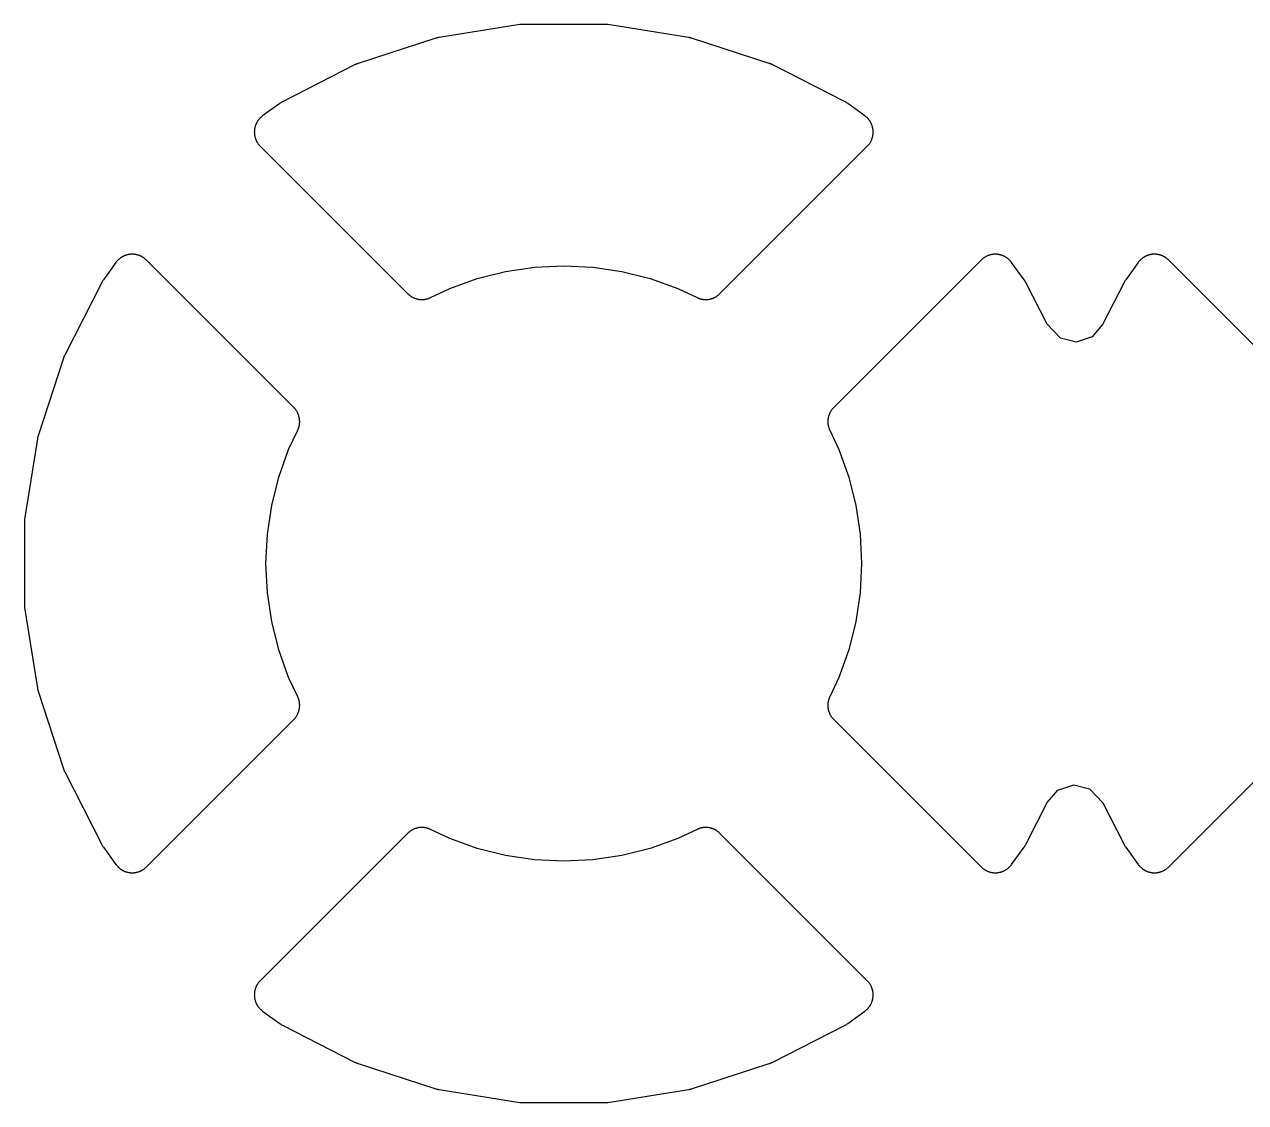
# Model space of a CAD drawing. Header units: metres. Extents: x 46.2 to 140.4, y -137.6 to -43.4.
# Drawn here: x 55.524 to 58.558, y -101.96 to -99.28 of the extents above; entities that cross this region are included whole.
import ezdxf

# ---------------------------------------------------------------- set-up
doc = ezdxf.new("R2010")
doc.units = ezdxf.units.M

msp = doc.modelspace()

# ---------------------------------------------------------------- linework, layer by layer
for points in [[(56.6488, -99.9119), (56.7192, -99.8943), (56.7911, -99.8836), (56.8636, -99.8801), (56.9361, -99.8836), (57.008, -99.8943), (57.0784, -99.9119), (57.1468, -99.9364), (57.1948, -99.9591), (57.1958, -99.9596), (57.1968, -99.96), (57.1978, -99.9604), (57.1989, -99.9608), (57.1999, -99.9612), (57.2009, -99.9615), (57.202, -99.9618), (57.2031, -99.9621), (57.2041, -99.9624), (57.2052, -99.9627), (57.2063, -99.9629), (57.2074, -99.9631), (57.2085, -99.9633), (57.2096, -99.9635), (57.2106, -99.9636), (57.2117, -99.9637), (57.2128, -99.9638), (57.2139, -99.9638), (57.2151, -99.9639), (57.2162, -99.9639), (57.2174, -99.9639), (57.2186, -99.9638), (57.2198, -99.9638), (57.2211, -99.9637), (57.2223, -99.9635), (57.2235, -99.9634), (57.2247, -99.9632), (57.2259, -99.9629), (57.2271, -99.9627), (57.2283, -99.9624), (57.2295, -99.9621), (57.2307, -99.9617), (57.2318, -99.9614), (57.233, -99.961), (57.2342, -99.9605), (57.2353, -99.9601), (57.2364, -99.9596), (57.2375, -99.9591), (57.2386, -99.9586), (57.2397, -99.958), (57.2408, -99.9574), (57.2419, -99.9568), (57.2429, -99.9561), (57.2439, -99.9555), (57.2449, -99.9548), (57.2459, -99.9541), (57.2469, -99.9533), (57.2479, -99.9525), (57.2488, -99.9518), (57.2497, -99.9509), (57.2506, -99.9501), (57.2515, -99.9492), (57.6177, -99.583), (57.6186, -99.5822), (57.6194, -99.5813), (57.6202, -99.5803), (57.621, -99.5794), (57.6218, -99.5784), (57.6225, -99.5775), (57.6232, -99.5765), (57.6239, -99.5755), (57.6246, -99.5744), (57.6253, -99.5734), (57.6259, -99.5723), (57.6265, -99.5713), (57.627, -99.5702), (57.6276, -99.5691), (57.6281, -99.5679), (57.6286, -99.5668), (57.629, -99.5657), (57.6294, -99.5645), (57.6298, -99.5634), (57.6302, -99.5622), (57.6306, -99.561), (57.6309, -99.5598), (57.6312, -99.5586), (57.6314, -99.5574), (57.6316, -99.5562), (57.6318, -99.555), (57.632, -99.5538), (57.6321, -99.5526), (57.6322, -99.5514), (57.6323, -99.5501), (57.6324, -99.5489), (57.6324, -99.5477), (57.6324, -99.5477), (57.6324, -99.5465), (57.6323, -99.5453), (57.6322, -99.5442), (57.6321, -99.543), (57.632, -99.5418), (57.6319, -99.5406), (57.6317, -99.5395), (57.6315, -99.5383), (57.6312, -99.5372), (57.631, -99.536), (57.6307, -99.5349), (57.6304, -99.5337), (57.63, -99.5326), (57.6297, -99.5315), (57.6293, -99.5304), (57.6289, -99.5293), (57.6284, -99.5282), (57.6279, -99.5271), (57.6274, -99.526), (57.6269, -99.525), (57.6264, -99.5239), (57.6258, -99.5229), (57.6252, -99.5219), (57.6246, -99.5209), (57.6239, -99.5199), (57.6233, -99.5189), (57.6226, -99.518), (57.6219, -99.517), (57.6211, -99.5161), (57.6204, -99.5152), (57.6196, -99.5143), (57.6188, -99.5135), (57.618, -99.5126), (57.6172, -99.5118), (57.6163, -99.511), (57.6154, -99.5102), (57.6145, -99.5094), (57.6136, -99.5087), (57.6127, -99.5079), (57.6118, -99.5072), (57.5691, -99.4762), (57.568, -99.4755), (57.5669, -99.4748), (57.5658, -99.4741), (57.5647, -99.4734), (57.5636, -99.4727), (57.5624, -99.4721), (57.5624, -99.4721), (57.5624, -99.4721), (57.5624, -99.4721), (57.5624, -99.4721), (57.3815, -99.38), (57.3806, -99.3795), (57.3797, -99.3791), (57.3785, -99.3786), (57.3773, -99.3781), (57.3761, -99.3776), (57.3752, -99.3773), (57.3742, -99.377), (57.1811, -99.3142), (57.1802, -99.3139), (57.1793, -99.3136), (57.178, -99.3133), (57.1767, -99.313), (57.1754, -99.3127), (57.1745, -99.3125), (57.1735, -99.3124), (56.973, -99.2806), (56.972, -99.2805), (56.971, -99.2803), (56.9697, -99.2802), (56.9684, -99.2801), (56.9671, -99.28), (56.9661, -99.28), (56.9651, -99.28), (56.7621, -99.28), (56.7611, -99.28), (56.7601, -99.28), (56.7588, -99.2801), (56.7575, -99.2802), (56.7562, -99.2803), (56.7552, -99.2805), (56.7543, -99.2806), (56.5537, -99.3124), (56.5527, -99.3125), (56.5518, -99.3127), (56.5505, -99.313), (56.5492, -99.3133), (56.548, -99.3136), (56.547, -99.3139), (56.5461, -99.3142), (56.353, -99.377), (56.352, -99.3773), (56.3511, -99.3776), (56.3499, -99.3781), (56.3487, -99.3786), (56.3475, -99.3791), (56.3466, -99.3795), (56.3457, -99.38), (56.1648, -99.4721), (56.1636, -99.4728), (56.1625, -99.4734), (56.1614, -99.4741), (56.1603, -99.4748), (56.1592, -99.4755), (56.1581, -99.4762), (56.1155, -99.5072), (56.1145, -99.5079), (56.1136, -99.5087), (56.1127, -99.5094), (56.1118, -99.5102), (56.1109, -99.511), (56.11, -99.5118), (56.1092, -99.5126), (56.1084, -99.5135), (56.1076, -99.5143), (56.1068, -99.5152), (56.1061, -99.5161), (56.1053, -99.517), (56.1046, -99.518), (56.1039, -99.5189), (56.1033, -99.5199), (56.1026, -99.5209), (56.102, -99.5219), (56.1014, -99.5229), (56.1008, -99.5239), (56.1003, -99.525), (56.0998, -99.526), (56.0993, -99.5271), (56.0988, -99.5282), (56.0984, -99.5293), (56.0979, -99.5304), (56.0975, -99.5315), (56.0972, -99.5326), (56.0968, -99.5337), (56.0965, -99.5349), (56.0962, -99.536), (56.096, -99.5372), (56.0957, -99.5383), (56.0955, -99.5395), (56.0953, -99.5406), (56.0952, -99.5418), (56.0951, -99.543), (56.095, -99.5442), (56.0949, -99.5453), (56.0949, -99.5465), (56.0948, -99.5477), (56.0949, -99.5489), (56.0949, -99.5501), (56.095, -99.5514), (56.0951, -99.5526), (56.0952, -99.5538), (56.0954, -99.555), (56.0956, -99.5562), (56.0958, -99.5574), (56.0961, -99.5586), (56.0963, -99.5598), (56.0967, -99.561), (56.097, -99.5622), (56.0974, -99.5634), (56.0978, -99.5645), (56.0982, -99.5657), (56.0986, -99.5668), (56.0991, -99.5679), (56.0996, -99.5691), (56.1002, -99.5702), (56.1007, -99.5713), (56.1013, -99.5723), (56.102, -99.5734), (56.1026, -99.5744), (56.1033, -99.5755), (56.104, -99.5765), (56.1047, -99.5775), (56.1054, -99.5784), (56.1062, -99.5794), (56.107, -99.5803), (56.1078, -99.5813), (56.1086, -99.5822), (56.1095, -99.583), (56.4757, -99.9492), (56.4766, -99.9501), (56.4775, -99.9509), (56.4784, -99.9518), (56.4793, -99.9525), (56.4803, -99.9533), (56.4813, -99.9541), (56.4823, -99.9548), (56.4833, -99.9555), (56.4843, -99.9561), (56.4853, -99.9568), (56.4864, -99.9574), (56.4875, -99.958), (56.4886, -99.9586), (56.4897, -99.9591), (56.4908, -99.9596), (56.4919, -99.9601), (56.4931, -99.9605), (56.4942, -99.961), (56.4954, -99.9614), (56.4965, -99.9617), (56.4977, -99.9621), (56.4989, -99.9624), (56.5001, -99.9627), (56.5013, -99.9629), (56.5025, -99.9632), (56.5037, -99.9634), (56.5049, -99.9635), (56.5062, -99.9637), (56.5074, -99.9638), (56.5086, -99.9638), (56.5098, -99.9639), (56.5111, -99.9639), (56.5122, -99.9639), (56.5133, -99.9638), (56.5144, -99.9638), (56.5155, -99.9637), (56.5166, -99.9636), (56.5177, -99.9635), (56.5188, -99.9633), (56.5198, -99.9631), (56.5209, -99.9629), (56.522, -99.9627), (56.5231, -99.9624), (56.5242, -99.9621), (56.5252, -99.9618), (56.5263, -99.9615), (56.5273, -99.9612), (56.5284, -99.9608), (56.5294, -99.9604), (56.5304, -99.96), (56.5314, -99.9596), (56.5324, -99.9591), (56.5804, -99.9364), (56.6488, -99.9119)], [(55.7157, -99.9212), (55.7157, -99.9212), (55.6236, -100.1021), (55.6231, -100.103), (55.6227, -100.1039), (55.6222, -100.1051), (55.6217, -100.1063), (55.6212, -100.1075), (55.6209, -100.1084), (55.6206, -100.1094), (55.5578, -100.3025), (55.5575, -100.3034), (55.5572, -100.3044), (55.5569, -100.3056), (55.5566, -100.3069), (55.5563, -100.3082), (55.5561, -100.3091), (55.556, -100.3101), (55.5242, -100.5106), (55.5241, -100.5116), (55.524, -100.5126), (55.5238, -100.5139), (55.5237, -100.5152), (55.5236, -100.5165), (55.5236, -100.5175), (55.5236, -100.5185), (55.5236, -100.7215), (55.5236, -100.7225), (55.5236, -100.7235), (55.5237, -100.7248), (55.5238, -100.7261), (55.524, -100.7274), (55.5241, -100.7284), (55.5242, -100.7294), (55.556, -100.9299), (55.5561, -100.9309), (55.5563, -100.9318), (55.5566, -100.9331), (55.5569, -100.9344), (55.5572, -100.9356), (55.5575, -100.9366), (55.5578, -100.9375), (55.6206, -101.1306), (55.6209, -101.1316), (55.6212, -101.1325), (55.6217, -101.1337), (55.6222, -101.1349), (55.6227, -101.1361), (55.6231, -101.137), (55.6236, -101.1379), (55.7157, -101.3188), (55.7164, -101.32), (55.717, -101.3211), (55.7177, -101.3222), (55.7184, -101.3233), (55.7191, -101.3244), (55.7198, -101.3255), (55.7508, -101.3682), (55.7515, -101.3691), (55.7523, -101.37), (55.753, -101.3709), (55.7538, -101.3718), (55.7546, -101.3727), (55.7554, -101.3736), (55.7562, -101.3744), (55.7571, -101.3752), (55.7579, -101.376), (55.7588, -101.3768), (55.7597, -101.3775), (55.7606, -101.3783), (55.7616, -101.379), (55.7625, -101.3797), (55.7635, -101.3803), (55.7645, -101.381), (55.7655, -101.3816), (55.7665, -101.3822), (55.7675, -101.3828), (55.7686, -101.3833), (55.7696, -101.3838), (55.7707, -101.3843), (55.7718, -101.3848), (55.7729, -101.3853), (55.774, -101.3857), (55.7751, -101.3861), (55.7762, -101.3864), (55.7773, -101.3868), (55.7785, -101.3871), (55.7796, -101.3874), (55.7808, -101.3876), (55.7819, -101.3879), (55.7831, -101.3881), (55.7842, -101.3883), (55.7854, -101.3884), (55.7866, -101.3885), (55.7878, -101.3886), (55.7889, -101.3887), (55.7901, -101.3887), (55.7913, -101.3888), (55.7913, -101.3888), (55.7925, -101.3887), (55.7937, -101.3887), (55.795, -101.3886), (55.7962, -101.3885), (55.7974, -101.3884), (55.7986, -101.3882), (55.7998, -101.388), (55.801, -101.3878), (55.8022, -101.3875), (55.8034, -101.3873), (55.8046, -101.387), (55.8058, -101.3866), (55.807, -101.3862), (55.8081, -101.3858), (55.8093, -101.3854), (55.8104, -101.385), (55.8116, -101.3845), (55.8127, -101.384), (55.8138, -101.3834), (55.8149, -101.3829), (55.8159, -101.3823), (55.817, -101.3816), (55.818, -101.381), (55.8191, -101.3803), (55.8201, -101.3796), (55.8211, -101.3789), (55.8221, -101.3782), (55.823, -101.3774), (55.8239, -101.3766), (55.8249, -101.3758), (55.8258, -101.375), (55.8266, -101.3741), (56.1929, -101.0079), (56.1937, -101.007), (56.1945, -101.0061), (56.1954, -101.0052), (56.1961, -101.0043), (56.1969, -101.0033), (56.1977, -101.0023), (56.1984, -101.0013), (56.1991, -101.0003), (56.1997, -100.9993), (56.2004, -100.9983), (56.201, -100.9972), (56.2016, -100.9961), (56.2022, -100.995), (56.2027, -100.9939), (56.2032, -100.9928), (56.2037, -100.9917), (56.2041, -100.9905), (56.2046, -100.9894), (56.205, -100.9882), (56.2053, -100.9871), (56.2057, -100.9859), (56.206, -100.9847), (56.2063, -100.9835), (56.2065, -100.9823), (56.2068, -100.9811), (56.207, -100.9799), (56.2071, -100.9787), (56.2073, -100.9775), (56.2074, -100.9762), (56.2074, -100.975), (56.2075, -100.9738), (56.2075, -100.9726), (56.2075, -100.9714), (56.2074, -100.9703), (56.2074, -100.9692), (56.2073, -100.9681), (56.2072, -100.967), (56.2071, -100.9659), (56.2069, -100.9649), (56.2067, -100.9638), (56.2065, -100.9627), (56.2063, -100.9616), (56.206, -100.9605), (56.2058, -100.9595), (56.2055, -100.9584), (56.2051, -100.9573), (56.2048, -100.9563), (56.2044, -100.9552), (56.204, -100.9542), (56.2036, -100.9532), (56.2032, -100.9522), (56.2027, -100.9512), (56.18, -100.9032), (56.1555, -100.8348), (56.1379, -100.7644), (56.1272, -100.6925), (56.1237, -100.62), (56.1272, -100.5475), (56.1379, -100.4756), (56.1555, -100.4052), (56.18, -100.3368), (56.2027, -100.2888), (56.2033, -100.2876), (56.2038, -100.2863), (56.2043, -100.285), (56.2048, -100.2837), (56.2052, -100.2824), (56.2056, -100.2811), (56.2059, -100.28), (56.2062, -100.2789), (56.2064, -100.2779), (56.2066, -100.2768), (56.2068, -100.2757), (56.207, -100.2743), (56.2072, -100.273), (56.2073, -100.2716), (56.2074, -100.2702), (56.2075, -100.2688), (56.2075, -100.2674), (56.2075, -100.2662), (56.2074, -100.265), (56.2074, -100.2638), (56.2073, -100.2625), (56.2071, -100.2613), (56.207, -100.2601), (56.2068, -100.2589), (56.2065, -100.2577), (56.2063, -100.2565), (56.206, -100.2553), (56.2057, -100.2541), (56.2053, -100.2529), (56.205, -100.2518), (56.2046, -100.2506), (56.2041, -100.2495), (56.2037, -100.2483), (56.2032, -100.2472), (56.2027, -100.2461), (56.2022, -100.245), (56.2016, -100.2439), (56.201, -100.2428), (56.2004, -100.2417), (56.1997, -100.2407), (56.1991, -100.2397), (56.1984, -100.2387), (56.1977, -100.2377), (56.1969, -100.2367), (56.1961, -100.2357), (56.1954, -100.2348), (56.1945, -100.2339), (56.1937, -100.233), (56.1929, -100.2321), (55.8266, -99.8659), (55.8258, -99.865), (55.8249, -99.8642), (55.8239, -99.8634), (55.823, -99.8626), (55.8221, -99.8618), (55.8211, -99.8611), (55.8201, -99.8604), (55.8191, -99.8597), (55.818, -99.859), (55.817, -99.8584), (55.8159, -99.8577), (55.8149, -99.8571), (55.8138, -99.8566), (55.8127, -99.856), (55.8116, -99.8555), (55.8104, -99.855), (55.8093, -99.8546), (55.8081, -99.8542), (55.807, -99.8538), (55.8058, -99.8534), (55.8046, -99.853), (55.8034, -99.8527), (55.8022, -99.8525), (55.801, -99.8522), (55.7998, -99.852), (55.7986, -99.8518), (55.7974, -99.8516), (55.7962, -99.8515), (55.795, -99.8514), (55.7937, -99.8513), (55.7925, -99.8513), (55.7913, -99.8512), (55.7901, -99.8513), (55.7888, -99.8513), (55.7876, -99.8514), (55.7864, -99.8515), (55.7852, -99.8516), (55.784, -99.8518), (55.7827, -99.852), (55.7815, -99.8522), (55.7803, -99.8525), (55.7791, -99.8527), (55.778, -99.853), (55.7768, -99.8534), (55.7756, -99.8538), (55.7744, -99.8542), (55.7733, -99.8546), (55.7722, -99.855), (55.771, -99.8555), (55.7699, -99.856), (55.7688, -99.8566), (55.7677, -99.8571), (55.7666, -99.8577), (55.7656, -99.8584), (55.7645, -99.859), (55.7635, -99.8597), (55.7625, -99.8604), (55.7615, -99.8611), (55.7605, -99.8618), (55.7596, -99.8626), (55.7586, -99.8634), (55.7577, -99.8642), (55.7568, -99.865), (55.7559, -99.8659), (55.7551, -99.8668), (55.7542, -99.8677), (55.7534, -99.8686), (55.7526, -99.8695), (55.7519, -99.8705), (55.7511, -99.8715), (55.7508, -99.8718), (55.7508, -99.8718), (55.7198, -99.9145), (55.7191, -99.9156), (55.7184, -99.9167), (55.7177, -99.9178), (55.717, -99.9189), (55.7164, -99.92), (55.7157, -99.9212), (55.7157, -99.9212)], [(58.7329, -100.2321), (58.3666, -99.8659), (58.3658, -99.865), (58.3649, -99.8642), (58.3639, -99.8634), (58.363, -99.8626), (58.3621, -99.8618), (58.3611, -99.8611), (58.3601, -99.8604), (58.3591, -99.8597), (58.358, -99.859), (58.357, -99.8584), (58.3559, -99.8577), (58.3549, -99.8571), (58.3538, -99.8566), (58.3527, -99.856), (58.3516, -99.8555), (58.3504, -99.855), (58.3493, -99.8546), (58.3481, -99.8542), (58.347, -99.8538), (58.3458, -99.8534), (58.3446, -99.853), (58.3434, -99.8527), (58.3422, -99.8525), (58.341, -99.8522), (58.3398, -99.852), (58.3386, -99.8518), (58.3374, -99.8516), (58.3362, -99.8515), (58.335, -99.8514), (58.3337, -99.8513), (58.3325, -99.8513), (58.3313, -99.8512), (58.3301, -99.8513), (58.3288, -99.8513), (58.3276, -99.8514), (58.3264, -99.8515), (58.3252, -99.8516), (58.324, -99.8518), (58.3227, -99.852), (58.3215, -99.8522), (58.3203, -99.8525), (58.3191, -99.8527), (58.318, -99.853), (58.3168, -99.8534), (58.3156, -99.8538), (58.3144, -99.8542), (58.3133, -99.8546), (58.3122, -99.855), (58.311, -99.8555), (58.3099, -99.856), (58.3088, -99.8566), (58.3077, -99.8571), (58.3066, -99.8577), (58.3056, -99.8584), (58.3045, -99.859), (58.3035, -99.8597), (58.3025, -99.8604), (58.3015, -99.8611), (58.3005, -99.8618), (58.2996, -99.8626), (58.2986, -99.8634), (58.2977, -99.8642), (58.2968, -99.865), (58.2959, -99.8659), (58.2951, -99.8668), (58.2942, -99.8677), (58.2934, -99.8686), (58.2926, -99.8695), (58.2919, -99.8705), (58.2911, -99.8715), (58.2908, -99.8718), (58.2908, -99.8718), (58.2598, -99.9145), (58.2591, -99.9156), (58.2584, -99.9167), (58.2577, -99.9178), (58.257, -99.9189), (58.2564, -99.92), (58.2557, -99.9212), (58.2557, -99.9212), (58.2557, -99.9212), (58.2023, -100.0261), (58.1761, -100.0563), (58.1367, -100.0697), (58.0974, -100.06), (58.0644, -100.0251), (58.0115, -99.9212), (58.0109, -99.92), (58.0102, -99.9189), (58.0095, -99.9178), (58.0088, -99.9167), (58.0081, -99.9156), (58.0074, -99.9145), (57.9764, -99.8718), (57.9757, -99.8709), (57.9749, -99.87), (57.9742, -99.8691), (57.9734, -99.8682), (57.9726, -99.8673), (57.9718, -99.8664), (57.971, -99.8656), (57.9701, -99.8648), (57.9693, -99.864), (57.9684, -99.8632), (57.9675, -99.8625), (57.9666, -99.8617), (57.9656, -99.861), (57.9647, -99.8603), (57.9637, -99.8597), (57.9627, -99.859), (57.9617, -99.8584), (57.9607, -99.8578), (57.9597, -99.8572), (57.9586, -99.8567), (57.9576, -99.8562), (57.9565, -99.8557), (57.9554, -99.8552), (57.9543, -99.8547), (57.9532, -99.8543), (57.9521, -99.8539), (57.951, -99.8536), (57.9499, -99.8532), (57.9487, -99.8529), (57.9476, -99.8526), (57.9464, -99.8524), (57.9453, -99.8521), (57.9441, -99.8519), (57.943, -99.8517), (57.9418, -99.8516), (57.9406, -99.8515), (57.9395, -99.8514), (57.9383, -99.8513), (57.9371, -99.8513), (57.9359, -99.8512), (57.9359, -99.8512), (57.9347, -99.8513), (57.9335, -99.8513), (57.9322, -99.8514), (57.931, -99.8515), (57.9298, -99.8516), (57.9286, -99.8518), (57.9274, -99.852), (57.9262, -99.8522), (57.925, -99.8525), (57.9238, -99.8527), (57.9226, -99.853), (57.9214, -99.8534), (57.9202, -99.8538), (57.9191, -99.8542), (57.9179, -99.8546), (57.9168, -99.855), (57.9157, -99.8555), (57.9145, -99.856), (57.9134, -99.8566), (57.9123, -99.8571), (57.9113, -99.8577), (57.9102, -99.8584), (57.9092, -99.859), (57.9081, -99.8597), (57.9071, -99.8604), (57.9061, -99.8611), (57.9052, -99.8618), (57.9042, -99.8626), (57.9033, -99.8634), (57.9023, -99.8642), (57.9014, -99.865), (57.9006, -99.8659), (57.5344, -100.2321), (57.5335, -100.233), (57.5327, -100.2339), (57.5318, -100.2348), (57.5311, -100.2357), (57.5303, -100.2367), (57.5295, -100.2377), (57.5288, -100.2387), (57.5281, -100.2397), (57.5275, -100.2407), (57.5268, -100.2417), (57.5262, -100.2428), (57.5256, -100.2439), (57.525, -100.245), (57.5245, -100.2461), (57.524, -100.2472), (57.5235, -100.2483), (57.5231, -100.2495), (57.5226, -100.2506), (57.5222, -100.2518), (57.5219, -100.2529), (57.5215, -100.2541), (57.5212, -100.2553), (57.5209, -100.2565), (57.5207, -100.2577), (57.5204, -100.2589), (57.5203, -100.2601), (57.5201, -100.2613), (57.52, -100.2625), (57.5198, -100.2638), (57.5198, -100.265), (57.5197, -100.2662), (57.5197, -100.2674), (57.5197, -100.2686), (57.5198, -100.2697), (57.5198, -100.2708), (57.5199, -100.2719), (57.52, -100.273), (57.5201, -100.2741), (57.5203, -100.2751), (57.5205, -100.2762), (57.5207, -100.2773), (57.5209, -100.2784), (57.5212, -100.2795), (57.5215, -100.2805), (57.5218, -100.2816), (57.5221, -100.2827), (57.5224, -100.2837), (57.5228, -100.2848), (57.5232, -100.2858), (57.5236, -100.2868), (57.524, -100.2878), (57.5245, -100.2888), (57.5472, -100.3368), (57.5717, -100.4052), (57.5893, -100.4756), (57.6, -100.5475), (57.6035, -100.62), (57.6, -100.6925), (57.5893, -100.7644), (57.5717, -100.8348), (57.5472, -100.9032)], [(57.5472, -100.9032), (57.5245, -100.9512), (57.524, -100.9522), (57.5236, -100.9532), (57.5232, -100.9542), (57.5228, -100.9552), (57.5224, -100.9563), (57.5221, -100.9573), (57.5218, -100.9584), (57.5215, -100.9595), (57.5212, -100.9605), (57.5209, -100.9616), (57.5207, -100.9627), (57.5205, -100.9638), (57.5203, -100.9649), (57.5201, -100.9659), (57.52, -100.967), (57.5199, -100.9681), (57.5198, -100.9692), (57.5198, -100.9703), (57.5197, -100.9714), (57.5197, -100.9726), (57.5197, -100.9738), (57.5198, -100.975), (57.5198, -100.9762), (57.52, -100.9775), (57.5201, -100.9787), (57.5203, -100.9799), (57.5204, -100.9811), (57.5207, -100.9823), (57.5209, -100.9835), (57.5212, -100.9847), (57.5215, -100.9859), (57.5219, -100.9871), (57.5222, -100.9882), (57.5226, -100.9894), (57.5231, -100.9905), (57.5235, -100.9917), (57.524, -100.9928), (57.5245, -100.9939), (57.525, -100.995), (57.5256, -100.9961), (57.5262, -100.9972), (57.5268, -100.9983), (57.5275, -100.9993), (57.5281, -101.0003), (57.5288, -101.0013), (57.5295, -101.0023), (57.5303, -101.0033), (57.5311, -101.0043), (57.5318, -101.0052), (57.5327, -101.0061), (57.5335, -101.007), (57.5344, -101.0079), (57.9006, -101.3741), (57.9014, -101.375), (57.9023, -101.3758), (57.9033, -101.3766), (57.9042, -101.3774), (57.9052, -101.3782), (57.9061, -101.3789), (57.9071, -101.3796), (57.9081, -101.3803), (57.9092, -101.381), (57.9102, -101.3816), (57.9113, -101.3823), (57.9123, -101.3829), (57.9134, -101.3834), (57.9145, -101.384), (57.9157, -101.3845), (57.9168, -101.385), (57.9179, -101.3854), (57.9191, -101.3858), (57.9202, -101.3862), (57.9214, -101.3866), (57.9226, -101.387), (57.9238, -101.3873), (57.925, -101.3875), (57.9262, -101.3878), (57.9274, -101.388), (57.9286, -101.3882), (57.9298, -101.3884), (57.931, -101.3885), (57.9322, -101.3886), (57.9335, -101.3887), (57.9347, -101.3887), (57.9359, -101.3888), (57.9371, -101.3887), (57.9384, -101.3887), (57.9396, -101.3886), (57.9408, -101.3885), (57.942, -101.3884), (57.9433, -101.3882), (57.9445, -101.388), (57.9457, -101.3878), (57.9469, -101.3875), (57.9481, -101.3873), (57.9493, -101.387), (57.9504, -101.3866), (57.9516, -101.3862), (57.9528, -101.3858), (57.9539, -101.3854), (57.9551, -101.385), (57.9562, -101.3845), (57.9573, -101.384), (57.9584, -101.3834), (57.9595, -101.3829), (57.9606, -101.3823), (57.9616, -101.3816), (57.9627, -101.381), (57.9637, -101.3803), (57.9647, -101.3796), (57.9657, -101.3789), (57.9667, -101.3782), (57.9676, -101.3774), (57.9686, -101.3766), (57.9695, -101.3758), (57.9704, -101.375), (57.9713, -101.3741), (57.9721, -101.3732), (57.973, -101.3723), (57.9738, -101.3714), (57.9746, -101.3705), (57.9753, -101.3695), (57.9761, -101.3685), (57.9764, -101.3681), (57.9764, -101.3682), (58.0074, -101.3255), (58.0081, -101.3244), (58.0088, -101.3233), (58.0095, -101.3222), (58.0102, -101.3211), (58.0109, -101.32), (58.0115, -101.3188), (58.0115, -101.3188), (58.0115, -101.3188), (58.0649, -101.2139), (58.0911, -101.1837), (58.1305, -101.1703), (58.1698, -101.18), (58.2028, -101.2149), (58.2557, -101.3188), (58.2564, -101.32), (58.257, -101.3211), (58.2577, -101.3222), (58.2584, -101.3233), (58.2591, -101.3244), (58.2598, -101.3255), (58.2908, -101.3682), (58.2915, -101.3691), (58.2923, -101.37), (58.293, -101.3709), (58.2938, -101.3718), (58.2946, -101.3727), (58.2954, -101.3736), (58.2962, -101.3744), (58.2971, -101.3752), (58.2979, -101.376), (58.2988, -101.3768), (58.2997, -101.3775), (58.3006, -101.3783), (58.3016, -101.379), (58.3025, -101.3797), (58.3035, -101.3803), (58.3045, -101.381), (58.3055, -101.3816), (58.3065, -101.3822), (58.3075, -101.3828), (58.3086, -101.3833), (58.3096, -101.3838), (58.3107, -101.3843), (58.3118, -101.3848), (58.3129, -101.3853), (58.314, -101.3857), (58.3151, -101.3861), (58.3162, -101.3864), (58.3173, -101.3868), (58.3185, -101.3871), (58.3196, -101.3874), (58.3208, -101.3876), (58.3219, -101.3879), (58.3231, -101.3881), (58.3242, -101.3883), (58.3254, -101.3884), (58.3266, -101.3885), (58.3278, -101.3886), (58.3289, -101.3887), (58.3301, -101.3887), (58.3313, -101.3888), (58.3313, -101.3888), (58.3325, -101.3887), (58.3337, -101.3887), (58.335, -101.3886), (58.3362, -101.3885), (58.3374, -101.3884), (58.3386, -101.3882), (58.3398, -101.388), (58.341, -101.3878), (58.3422, -101.3875), (58.3434, -101.3873), (58.3446, -101.387), (58.3458, -101.3866), (58.347, -101.3862), (58.3481, -101.3858), (58.3493, -101.3854), (58.3504, -101.385), (58.3516, -101.3845), (58.3527, -101.384), (58.3538, -101.3834), (58.3549, -101.3829), (58.3559, -101.3823), (58.357, -101.3816), (58.358, -101.381), (58.3591, -101.3803), (58.3601, -101.3796), (58.3611, -101.3789), (58.3621, -101.3782), (58.363, -101.3774), (58.3639, -101.3766), (58.3649, -101.3758), (58.3658, -101.375), (58.3666, -101.3741), (58.7329, -101.0079)], [(56.1648, -101.7679), (56.3457, -101.86), (56.3466, -101.8605), (56.3475, -101.8609), (56.3487, -101.8614), (56.3499, -101.8619), (56.3511, -101.8624), (56.352, -101.8627), (56.353, -101.863), (56.5461, -101.9258), (56.547, -101.9261), (56.548, -101.9264), (56.5492, -101.9267), (56.5505, -101.927), (56.5518, -101.9273), (56.5527, -101.9275), (56.5537, -101.9276), (56.7543, -101.9594), (56.7552, -101.9595), (56.7562, -101.9597), (56.7575, -101.9598), (56.7588, -101.9599), (56.7601, -101.96), (56.7611, -101.96), (56.7621, -101.96), (56.9651, -101.96), (56.9661, -101.96), (56.9671, -101.96), (56.9684, -101.9599), (56.9697, -101.9598), (56.971, -101.9597), (56.972, -101.9595), (56.973, -101.9594), (57.1735, -101.9276), (57.1745, -101.9275), (57.1754, -101.9273), (57.1767, -101.927), (57.178, -101.9267), (57.1793, -101.9264), (57.1802, -101.9261), (57.1811, -101.9258), (57.3742, -101.863), (57.3752, -101.8627), (57.3761, -101.8624), (57.3773, -101.8619), (57.3785, -101.8614), (57.3797, -101.8609), (57.3806, -101.8605), (57.3815, -101.86), (57.5624, -101.7679), (57.5624, -101.7679), (57.5624, -101.7679), (57.5636, -101.7672), (57.5647, -101.7666), (57.5658, -101.7659), (57.5669, -101.7652), (57.568, -101.7645), (57.5691, -101.7638), (57.6118, -101.7328), (57.6127, -101.7321), (57.6136, -101.7313), (57.6145, -101.7306), (57.6154, -101.7298), (57.6163, -101.729), (57.6172, -101.7282), (57.618, -101.7274), (57.6188, -101.7265), (57.6196, -101.7257), (57.6204, -101.7248), (57.6211, -101.7239), (57.6219, -101.723), (57.6226, -101.722), (57.6233, -101.7211), (57.6239, -101.7201), (57.6246, -101.7191), (57.6252, -101.7181), (57.6258, -101.7171), (57.6264, -101.7161), (57.6269, -101.715), (57.6274, -101.714), (57.6279, -101.7129), (57.6284, -101.7118), (57.6289, -101.7107), (57.6293, -101.7096), (57.6297, -101.7085), (57.63, -101.7074), (57.6304, -101.7063), (57.6307, -101.7051), (57.631, -101.704), (57.6312, -101.7028), (57.6315, -101.7017), (57.6317, -101.7005), (57.6319, -101.6994), (57.632, -101.6982), (57.6321, -101.697), (57.6322, -101.6958), (57.6323, -101.6947), (57.6324, -101.6935), (57.6324, -101.6923), (57.6324, -101.6911), (57.6323, -101.6899), (57.6322, -101.6886), (57.6321, -101.6874), (57.632, -101.6862), (57.6318, -101.685), (57.6316, -101.6838), (57.6314, -101.6826), (57.6312, -101.6814), (57.6309, -101.6802), (57.6306, -101.679), (57.6302, -101.6778), (57.6298, -101.6766), (57.6294, -101.6755), (57.629, -101.6743), (57.6286, -101.6732), (57.6281, -101.6721), (57.6276, -101.6709), (57.627, -101.6698), (57.6265, -101.6687), (57.6259, -101.6677), (57.6253, -101.6666), (57.6246, -101.6656), (57.6239, -101.6645), (57.6232, -101.6635), (57.6225, -101.6625), (57.6218, -101.6616), (57.621, -101.6606), (57.6202, -101.6597), (57.6194, -101.6587), (57.6186, -101.6578), (57.6177, -101.657), (57.2515, -101.2908), (57.2506, -101.2899), (57.2497, -101.2891), (57.2488, -101.2882), (57.2479, -101.2875), (57.2469, -101.2867), (57.2459, -101.2859), (57.2449, -101.2852), (57.2439, -101.2845), (57.2429, -101.2839), (57.2419, -101.2832), (57.2408, -101.2826), (57.2397, -101.282), (57.2386, -101.2814), (57.2375, -101.2809), (57.2364, -101.2804), (57.2353, -101.2799), (57.2342, -101.2795), (57.233, -101.279), (57.2318, -101.2786), (57.2307, -101.2783), (57.2295, -101.2779), (57.2283, -101.2776), (57.2271, -101.2773), (57.2259, -101.2771), (57.2247, -101.2768), (57.2235, -101.2766), (57.2223, -101.2765), (57.2211, -101.2763), (57.2198, -101.2762), (57.2186, -101.2762), (57.2174, -101.2761), (57.2162, -101.2761), (57.2151, -101.2761), (57.2139, -101.2762), (57.2128, -101.2762), (57.2117, -101.2763), (57.2106, -101.2764), (57.2096, -101.2765), (57.2085, -101.2767), (57.2074, -101.2769), (57.2063, -101.2771), (57.2052, -101.2773), (57.2041, -101.2776), (57.2031, -101.2779), (57.202, -101.2782), (57.2009, -101.2785), (57.1999, -101.2788), (57.1989, -101.2792), (57.1978, -101.2796), (57.1968, -101.28), (57.1958, -101.2804), (57.1948, -101.2809), (57.1468, -101.3036), (57.0784, -101.3281), (57.008, -101.3457), (56.9361, -101.3564), (56.8636, -101.3599), (56.7911, -101.3564), (56.7192, -101.3457), (56.6488, -101.3281), (56.5804, -101.3036), (56.5324, -101.2809), (56.5314, -101.2804), (56.5304, -101.28), (56.5294, -101.2796), (56.5284, -101.2792), (56.5273, -101.2788), (56.5263, -101.2785), (56.5252, -101.2782), (56.5241, -101.2779), (56.5231, -101.2776), (56.522, -101.2773), (56.5209, -101.2771), (56.5198, -101.2769), (56.5188, -101.2767), (56.5177, -101.2765), (56.5166, -101.2764), (56.5155, -101.2763), (56.5144, -101.2762), (56.5133, -101.2762), (56.5122, -101.2761), (56.5111, -101.2761), (56.5098, -101.2761), (56.5086, -101.2762), (56.5074, -101.2762), (56.5061, -101.2763), (56.5049, -101.2765), (56.5037, -101.2766), (56.5025, -101.2768), (56.5013, -101.2771), (56.5001, -101.2773), (56.4989, -101.2776), (56.4977, -101.2779), (56.4965, -101.2783), (56.4954, -101.2786), (56.4942, -101.279), (56.4931, -101.2795), (56.4919, -101.2799), (56.4908, -101.2804), (56.4897, -101.2809), (56.4886, -101.2814), (56.4875, -101.282), (56.4864, -101.2826), (56.4853, -101.2832), (56.4843, -101.2839), (56.4833, -101.2845), (56.4823, -101.2852), (56.4813, -101.2859), (56.4803, -101.2867), (56.4793, -101.2875), (56.4784, -101.2882), (56.4775, -101.2891), (56.4766, -101.2899), (56.4757, -101.2908), (56.1095, -101.657), (56.1086, -101.6578), (56.1078, -101.6587), (56.107, -101.6597), (56.1062, -101.6606), (56.1054, -101.6616), (56.1047, -101.6625), (56.104, -101.6635), (56.1033, -101.6645), (56.1026, -101.6656), (56.102, -101.6666), (56.1013, -101.6677), (56.1007, -101.6687), (56.1002, -101.6698), (56.0996, -101.6709), (56.0991, -101.6721), (56.0986, -101.6732), (56.0982, -101.6743), (56.0978, -101.6755), (56.0974, -101.6766), (56.097, -101.6778), (56.0967, -101.679), (56.0963, -101.6802), (56.0961, -101.6814), (56.0958, -101.6826), (56.0956, -101.6838), (56.0954, -101.685), (56.0952, -101.6862), (56.0951, -101.6874), (56.095, -101.6886), (56.0949, -101.6899), (56.0949, -101.6911), (56.0948, -101.6923), (56.0948, -101.6923), (56.0949, -101.6935), (56.0949, -101.6947), (56.095, -101.6958), (56.0951, -101.697), (56.0952, -101.6982), (56.0953, -101.6994), (56.0955, -101.7005), (56.0957, -101.7017), (56.096, -101.7028), (56.0962, -101.704), (56.0965, -101.7051), (56.0968, -101.7063), (56.0972, -101.7074), (56.0975, -101.7085), (56.0979, -101.7096), (56.0984, -101.7107), (56.0988, -101.7118), (56.0993, -101.7129), (56.0998, -101.714), (56.1003, -101.715), (56.1008, -101.7161), (56.1014, -101.7171), (56.102, -101.7181), (56.1026, -101.7191), (56.1033, -101.7201), (56.1039, -101.7211), (56.1046, -101.722), (56.1053, -101.723), (56.1061, -101.7239), (56.1068, -101.7248), (56.1076, -101.7257), (56.1084, -101.7265), (56.1092, -101.7274), (56.11, -101.7282), (56.1109, -101.729), (56.1118, -101.7298), (56.1127, -101.7306), (56.1136, -101.7313), (56.1145, -101.7321), (56.1155, -101.7328), (56.1581, -101.7638), (56.1592, -101.7645), (56.1603, -101.7652), (56.1614, -101.7659), (56.1625, -101.7666), (56.1636, -101.7672), (56.1648, -101.7679), (56.1648, -101.7679)]]:
    msp.add_lwpolyline(points)

doc.saveas('drawing.dxf')
